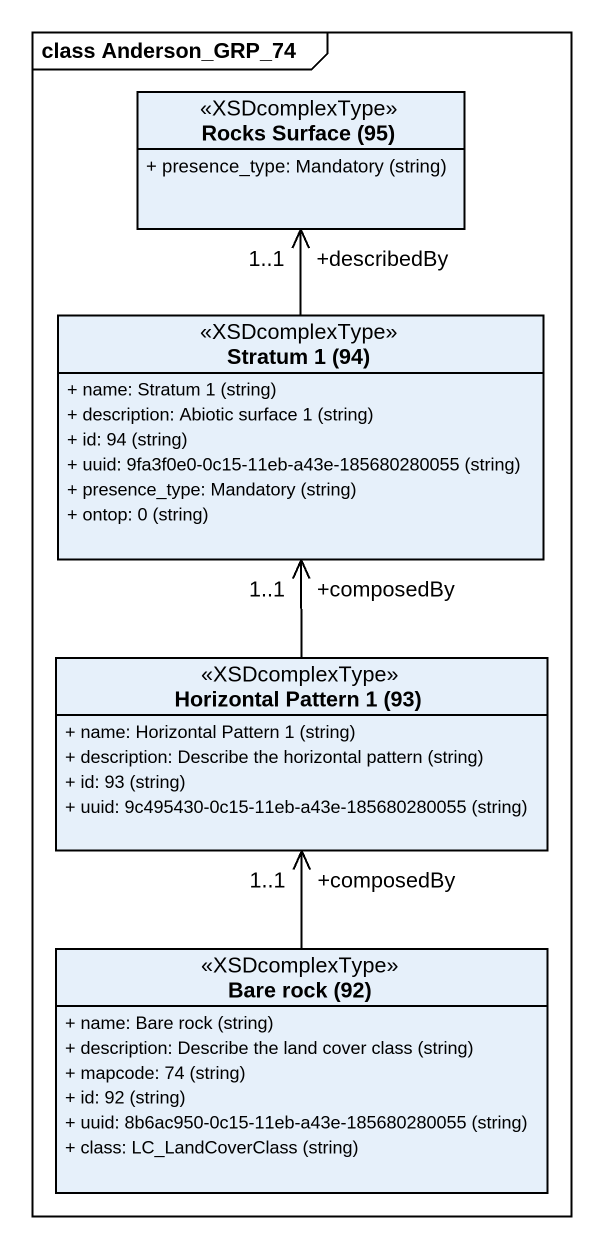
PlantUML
@startuml
mainframe class Anderson_GRP_74
hide circle
hide empty members
skinparam classAttributeIconSize 0
class "Rocks Surface (95)" as Rocks_Surface_95 <<XSDcomplexType>> {
  {field} + presence_type: Mandatory (string)
}
class "Stratum 1 (94)" as Stratum_1_94 <<XSDcomplexType>> {
  {field} + name: Stratum 1 (string)
  {field} + description: Abiotic surface 1 (string)
  {field} + id: 94 (string)
  {field} + uuid: 9fa3f0e0-0c15-11eb-a43e-185680280055 (string)
  {field} + presence_type: Mandatory (string)
  {field} + ontop: 0 (string)
}
class "Horizontal Pattern 1 (93)" as Horizontal_Pattern_1_93 <<XSDcomplexType>> {
  {field} + name: Horizontal Pattern 1 (string)
  {field} + description: Describe the horizontal pattern (string)
  {field} + id: 93 (string)
  {field} + uuid: 9c495430-0c15-11eb-a43e-185680280055 (string)
}
class "Bare rock (92)" as Bare_rock_92 <<XSDcomplexType>> {
  {field} + name: Bare rock (string)
  {field} + description: Describe the land cover class (string)
  {field} + mapcode: 74 (string)
  {field} + id: 92 (string)
  {field} + uuid: 8b6ac950-0c15-11eb-a43e-185680280055 (string)
  {field} + class: LC_LandCoverClass (string)
}
Stratum_1_94 -up-> "+describedBy\n1..1" Rocks_Surface_95
Horizontal_Pattern_1_93 -up-> "+composedBy\n1..1" Stratum_1_94
Bare_rock_92 -up-> "+composedBy\n1..1" Horizontal_Pattern_1_93
@enduml
